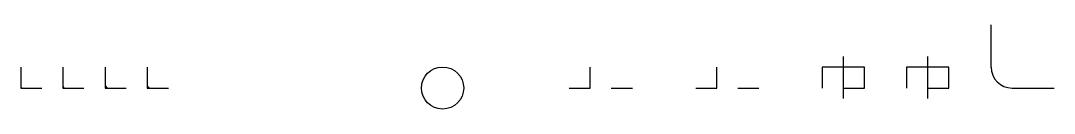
# Model space of a CAD drawing. Header units: millimetres. Extents: x 0 to 490, y -10 to 30.
import ezdxf

# ---------------------------------------------------------------- set-up
doc = ezdxf.new("R2010")
doc.units = ezdxf.units.MM
doc.layers.add('A', color=7, linetype='Continuous')
doc.layers.add('B', color=7, linetype='Continuous')

msp = doc.modelspace()

# ---------------------------------------------------------------- linework, layer by layer
for p, q in [((390, -5), (390, 15)), ((430, -5), (430, 15)), ((40, 1), (41, 0)), ((60, 1), (61, 0)), ((280, 0), (290, 0)), ((340, 0), (350, 0))]:
    msp.add_line(p, q)
for points in [[(0, 10), (0, 0), (10, 0)], [(20, 10), (20, 0), (30, 0)], [(40, 10), (40, 0), (50, 0)], [(60, 10), (60, 0), (70, 0)], [(260, 0), (270, 0), (270, 10)], [(320, 0), (330, 0), (330, 10)], [(390, 0), (400, 0), (400, 10), (380, 10), (380, 0)], [(430, 0), (440, 0), (440, 10), (420, 10), (420, 0)]]:
    msp.add_lwpolyline(points)
msp.add_circle((200, 0), 10)
for centre, radius in [((470, 10), 10), ((1, 1), 1), ((21, 1), 1)]:
    msp.add_arc(centre, radius, 180, 270)
at = {"layer": 'A'}
msp.add_line((470, 0), (490, 0), dxfattribs=at)
at = {"layer": 'B'}
msp.add_line((460, 10), (460, 30), dxfattribs=at)

doc.saveas('drawing.dxf')
